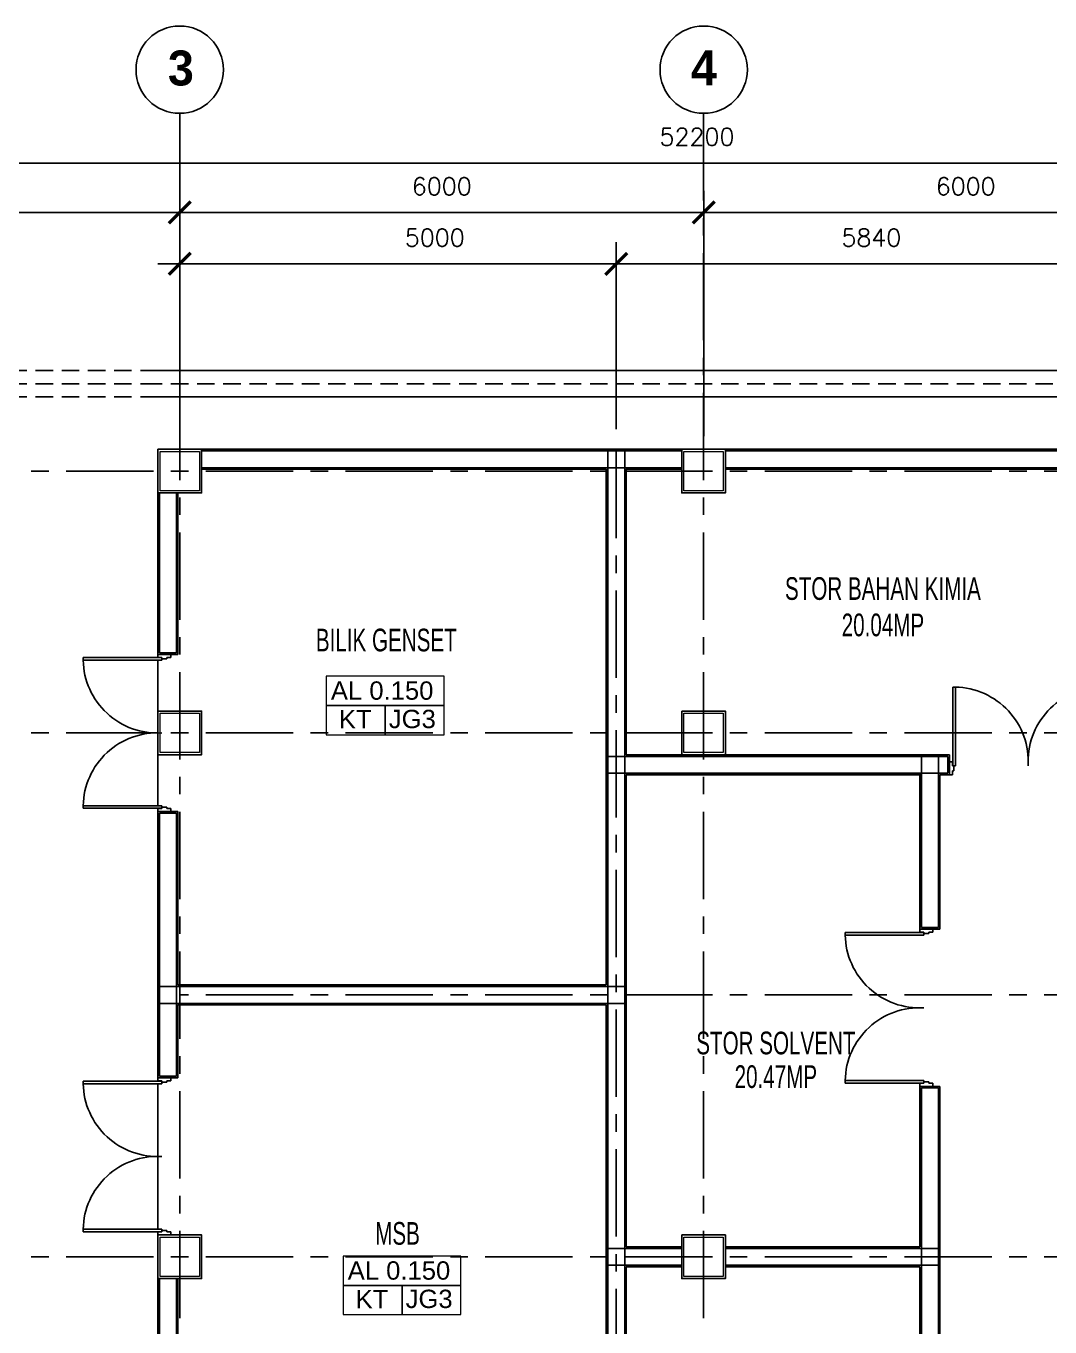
# Model space of a CAD drawing. Header units: millimetres. Extents: x 401562 to 564367, y -269451 to 12039.
# Drawn here: x 480732 to 492458, y -214482 to -199581 of the extents above; entities that cross this region are included whole.
import ezdxf

# ---------------------------------------------------------------- set-up
doc = ezdxf.new("R2010")
doc.units = ezdxf.units.MM
doc.header["$MEASUREMENT"] = 0
doc.linetypes.add('CENTER', pattern=[2, 1.25, -0.25, 0.25, -0.25])
doc.linetypes.add('HIDDEN', pattern=[0.375, 0.25, -0.125])
doc.layers.add('A-FLOR-OTLN', color=6, linetype='Continuous', lineweight=9)
doc.layers.add('TEXT', color=7, linetype='Continuous', lineweight=9)
for name, color, linetype in [('Bomba', 1, 'Continuous'), ('C-door', 1, 'Continuous'), ('G-bubble', 7, 'Continuous'), ('G2-text', 3, 'Continuous'), ('GRID', 9, 'Continuous'), ('Hatch-wall', 240, 'Continuous'), ('KODING', 7, 'Continuous'), ('LINE', 1, 'Continuous'), ('SILING', 8, 'Continuous'), ('VPORT', 2, 'Continuous'), ('WALL', 3, 'Continuous')]:
    doc.layers.add(name, color=color, linetype=linetype)
doc.layers.get('VPORT').off()
doc.styles.add('ARIAL', font='arial.ttf', dxfattribs={"width": 0.65, "height": 1.6})
doc.styles.add('ROMANS', font='romans.shx', dxfattribs={"height": 200})
doc.styles.add('S100-200H', font='romans.shx', dxfattribs={"width": 0.75, "height": 200})
doc.styles.get("Standard").update_dxf_attribs({"font": 'arial.ttf'})
doc.styles.add('TECHNICBOLD', font='teb_____.pfb', dxfattribs={"height": 300})
doc.dimstyles.new('DIM-100', dxfattribs={"dimtxt": 200, "dimasz": 300, "dimexe": 200, "dimexo": 50, "dimgap": 100, "dimtad": 1, "dimtoh": 1, "dimdec": 0, "dimzin": 0, "dimdsep": 46, "dimtxsty": 'S100-200H', "dimcen": 0.09, "dimclrt": 2, "dimadec": 0, "dimazin": 0, "dimtfac": 1, "dimtdec": 0, "dimtix": 1, "dimtofl": 0, "dimtmove": 0, "dimatfit": 3, "dimfxl": 1, "dimtolj": 1, "dimtzin": 0, "dimarcsym": 0})

# ---------------------------------------------------------------- blocks, each defined once
blk = doc.blocks.new('_ArchTick')
at = {"color": 0, "linetype": 'ByBlock', "const_width": 0.15}
blk.add_lwpolyline([(-0.5, -0.5), (0.5, 0.5)], dxfattribs=at)
blk = doc.blocks.new('*D506')
at = {"layer": 'Bomba', "color": 1, "lineweight": -2, "ltscale": 75, "transparency": 16777216}
for p, q in [((468392, -204179), (468392, -200901)), ((520592, -204273), (520592, -200901)), ((468142, -201151), (520842, -201151))]:
    blk.add_line(p, q, dxfattribs=at)
at = {"layer": 'Bomba', "color": 1, "lineweight": -2, "ltscale": 75, "transparency": 16777216, "xscale": 250, "yscale": 250, "zscale": 250, "rotation": 180}
blk.add_blockref('_ArchTick', (468392, -201151), dxfattribs=at)
at = {"layer": 'Bomba', "color": 1, "lineweight": -2, "ltscale": 75, "transparency": 16777216, "xscale": 250, "yscale": 250, "zscale": 250}
blk.add_blockref('_ArchTick', (520592, -201151), dxfattribs=at)
at = {"layer": 'Bomba', "color": 3, "ltscale": 75, "transparency": 16777216, "insert": (488416, -200851), "char_height": 200, "attachment_point": 5, "style": 'ROMANS'}
blk.add_mtext('\\A1;52200', dxfattribs=at)
blk = doc.blocks.new('P9')
at = {"layer": 'C-door', "color": 12}
for p, q in [((532183, 332523), (533083, 332523)), ((532183, 332523), (532183, 332493)), ((532183, 332493), (533083, 332493)), ((533038, 332560), (533038, 332560)), ((533038, 332560), (533188, 332560)), ((533038, 332560), (533038, 332525)), ((533038, 332525), (533085, 332525)), ((533083, 332523), (533083, 332493)), ((533085, 332525), (533085, 332510)), ((533085, 332510), (533141, 332510)), ((533141, 332525), (533188, 332525)), ((533141, 332510), (533141, 332525)), ((533188, 332525), (533188, 332560)), ((532183, 330827), (533083, 330827)), ((532183, 330797), (532183, 330827)), ((533083, 330797), (533083, 330827)), ((532183, 330797), (533083, 330797)), ((533038, 330760), (533038, 330795)), ((533038, 330795), (533085, 330795)), ((533038, 330760), (533038, 330760)), ((533038, 330760), (533188, 330760)), ((533085, 330810), (533141, 330810)), ((533085, 330795), (533085, 330810)), ((533085, 330795), (533085, 330810)), ((533141, 330810), (533141, 330795)), ((533141, 330795), (533188, 330795)), ((533188, 330795), (533188, 330760))]:
    blk.add_line(p, q, dxfattribs=at)
at = {"layer": 'Hatch-wall', "color": 1, "ltscale": 2}
for centre, start, end in [((533034, 332510), 181.13, 273.2981), ((533034, 330810), 86.7019, 178.87)]:
    blk.add_arc(centre, 851, start, end, dxfattribs=at)
blk = doc.blocks.new('*D554')
at = {"layer": 'Bomba', "color": 1, "lineweight": -2, "ltscale": 75, "transparency": 16777216}
for p, q in [((474393, -204079), (474393, -201467)), ((482493, -204429), (482493, -201467)), ((474143, -201717), (482743, -201717))]:
    blk.add_line(p, q, dxfattribs=at)
at = {"layer": 'Bomba', "color": 1, "lineweight": -2, "ltscale": 75, "transparency": 16777216, "xscale": 250, "yscale": 250, "zscale": 250, "rotation": 180}
blk.add_blockref('_ArchTick', (474393, -201717), dxfattribs=at)
at = {"layer": 'Bomba', "color": 1, "lineweight": -2, "ltscale": 75, "transparency": 16777216, "xscale": 250, "yscale": 250, "zscale": 250}
blk.add_blockref('_ArchTick', (482493, -201717), dxfattribs=at)
at = {"layer": 'Bomba', "color": 3, "ltscale": 75, "transparency": 16777216, "insert": (478443, -201417), "char_height": 200, "attachment_point": 5, "style": 'ROMANS'}
blk.add_mtext('\\A1;8100', dxfattribs=at)
blk = doc.blocks.new('*D555')
at = {"layer": 'Bomba', "color": 1, "lineweight": -2, "ltscale": 75, "transparency": 16777216}
for p, q in [((482493, -204079), (482493, -201467)), ((488493, -204279), (488493, -201467)), ((482243, -201717), (488743, -201717))]:
    blk.add_line(p, q, dxfattribs=at)
at = {"layer": 'Bomba', "color": 1, "lineweight": -2, "ltscale": 75, "transparency": 16777216, "xscale": 250, "yscale": 250, "zscale": 250, "rotation": 180}
blk.add_blockref('_ArchTick', (482493, -201717), dxfattribs=at)
at = {"layer": 'Bomba', "color": 1, "lineweight": -2, "ltscale": 75, "transparency": 16777216, "xscale": 250, "yscale": 250, "zscale": 250}
blk.add_blockref('_ArchTick', (488493, -201717), dxfattribs=at)
at = {"layer": 'Bomba', "color": 3, "ltscale": 75, "transparency": 16777216, "insert": (485493, -201417), "char_height": 200, "attachment_point": 5, "style": 'ROMANS'}
blk.add_mtext('\\A1;6000', dxfattribs=at)
blk = doc.blocks.new('*D556')
at = {"layer": 'Bomba', "color": 1, "lineweight": -2, "ltscale": 75, "transparency": 16777216}
for p, q in [((488493, -204079), (488493, -201467)), ((494493, -204279), (494493, -201467)), ((488243, -201717), (494743, -201717))]:
    blk.add_line(p, q, dxfattribs=at)
at = {"layer": 'Bomba', "color": 1, "lineweight": -2, "ltscale": 75, "transparency": 16777216, "xscale": 250, "yscale": 250, "zscale": 250, "rotation": 180}
blk.add_blockref('_ArchTick', (488493, -201717), dxfattribs=at)
at = {"layer": 'Bomba', "color": 1, "lineweight": -2, "ltscale": 75, "transparency": 16777216, "xscale": 250, "yscale": 250, "zscale": 250}
blk.add_blockref('_ArchTick', (494493, -201717), dxfattribs=at)
at = {"layer": 'Bomba', "color": 3, "ltscale": 75, "transparency": 16777216, "insert": (491493, -201417), "char_height": 200, "attachment_point": 5, "style": 'ROMANS'}
blk.add_mtext('\\A1;6000', dxfattribs=at)
blk = doc.blocks.new('*D1224')
at = {"layer": 'Bomba', "color": 1, "lineweight": -2, "ltscale": 75, "transparency": 16777216}
for p, q in [((487492, -204197), (487492, -202055)), ((493333, -204197), (493333, -202055)), ((487242, -202305), (493583, -202305))]:
    blk.add_line(p, q, dxfattribs=at)
at = {"layer": 'Bomba', "color": 1, "lineweight": -2, "ltscale": 75, "transparency": 16777216, "xscale": 250, "yscale": 250, "zscale": 250, "rotation": 180}
blk.add_blockref('_ArchTick', (487492, -202305), dxfattribs=at)
at = {"layer": 'Bomba', "color": 1, "lineweight": -2, "ltscale": 75, "transparency": 16777216, "xscale": 250, "yscale": 250, "zscale": 250}
blk.add_blockref('_ArchTick', (493333, -202305), dxfattribs=at)
at = {"layer": 'Bomba', "color": 3, "ltscale": 75, "transparency": 16777216, "insert": (490413, -202005), "char_height": 200, "attachment_point": 5, "style": 'ROMANS'}
blk.add_mtext('\\A1;5840', dxfattribs=at)
blk = doc.blocks.new('*D1225')
at = {"layer": 'Bomba', "color": 1, "lineweight": -2, "ltscale": 75, "transparency": 16777216}
for p, q in [((482493, -204197), (482493, -202055)), ((487492, -204197), (487492, -202055)), ((482243, -202305), (487742, -202305))]:
    blk.add_line(p, q, dxfattribs=at)
at = {"layer": 'Bomba', "color": 1, "lineweight": -2, "ltscale": 75, "transparency": 16777216, "xscale": 250, "yscale": 250, "zscale": 250, "rotation": 180}
blk.add_blockref('_ArchTick', (482493, -202305), dxfattribs=at)
at = {"layer": 'Bomba', "color": 1, "lineweight": -2, "ltscale": 75, "transparency": 16777216, "xscale": 250, "yscale": 250, "zscale": 250}
blk.add_blockref('_ArchTick', (487492, -202305), dxfattribs=at)
at = {"layer": 'Bomba', "color": 3, "ltscale": 75, "transparency": 16777216, "insert": (485413, -202005), "char_height": 200, "attachment_point": 5, "style": 'ROMANS'}
blk.add_mtext('\\A1;5000', dxfattribs=at)

msp = doc.modelspace()

# ---------------------------------------------------------------- linework, layer by layer
at = {"layer": 'A-FLOR-OTLN', "color": 6, "linetype": 'Continuous', "ltscale": 12}
for points in [[(482267, -204453.6), (482718.1, -204453.6), (482718.1, -204903.6), (482267, -204903.6)], [(488266.3, -204453.6), (488717.4, -204453.6), (488717.4, -204903.6), (488266.3, -204903.6)], [(482267, -207453.6), (482718.1, -207453.6), (482718.1, -207903.6), (482267, -207903.6)], [(488266.3, -207453.6), (488717.4, -207453.6), (488717.4, -207903.6), (488266.3, -207903.6)], [(482267, -213453.6), (482718, -213453.6), (482718, -213903.6), (482267, -213903.6)], [(488266.2, -213453.6), (488717.3, -213453.6), (488717.3, -213903.6), (488266.2, -213903.6)]]:
    msp.add_lwpolyline(points, close=True, dxfattribs=at)
at = {"layer": 'G-bubble'}
for centre in [(482492, -200081.1), (488492.7, -200081)]:
    msp.add_circle(centre, 500, dxfattribs=at)
at = {"layer": 'GRID', "linetype": 'CENTER', "ltscale": 800}
for p, q in [((482492.7, -200581.1), (482492.4, -228678.6)), ((488492, -200581.1), (488491.7, -228678.6)), ((487491.9, -204446.6), (487491.8, -216793.9)), ((520591.9, -204678.6), (451506.1, -204678.6)), ((520591.9, -207678.6), (451506.1, -207678.6)), ((520591.9, -210678.6), (482492.6, -210678.6)), ((520591.8, -213678.6), (451506.1, -213678.6))]:
    msp.add_line(p, q, dxfattribs=at)
at = {"layer": 'GRID', "color": 9, "linetype": 'HIDDEN', "ltscale": 800}
for p, q in [((482242, -203528.6), (474643.1, -203528.6)), ((482242, -203678.6), (474643.1, -203678.6)), ((482242, -203828.6), (474643.1, -203828.6))]:
    msp.add_line(p, q, dxfattribs=at)
at = {"layer": 'GRID', "color": 1, "linetype": 'HIDDEN', "ltscale": 800}
msp.add_line((521591.4, -203678.6), (482242, -203678.6), dxfattribs=at)
at = {"layer": 'KODING', "color": 1, "linetype": 'Continuous'}
for p, q in [((484170.3, -207363.8), (485520.7, -207363.8)), ((484845.5, -207699.1), (484845.5, -207363.8)), ((484362.8, -214006.1), (485713.3, -214006.1)), ((485038, -214341.4), (485038, -214006.1))]:
    msp.add_line(p, q, dxfattribs=at)
at = {"layer": 'KODING', "color": 7, "linetype": 'Continuous', "lineweight": 20}
for points in [[(485520.7, -207699.1), (485520.7, -207028.4), (484170.3, -207028.4), (484170.3, -207699.1)], [(485713.3, -214341.4), (485713.3, -213670.8), (484362.8, -213670.8), (484362.8, -214341.4)]]:
    msp.add_lwpolyline(points, close=True, dxfattribs=at)
at = {"layer": 'LINE', "linetype": 'Continuous', "ltscale": 800}
for p, q in [((521741.4, -203528.6), (482242, -203528.6)), ((521441.4, -203828.6), (482242, -203828.6))]:
    msp.add_line(p, q, dxfattribs=at)
at = {"layer": 'LINE', "color": 9, "linetype": 'Continuous', "ltscale": 2000}
for p, q in [((487376.9, -204658.6), (487376.9, -210563.6)), ((487606.9, -204658.6), (487606.9, -207928.6)), ((482242, -204928.6), (482242, -206778.5)), ((482472, -204928.6), (482472, -206778.5)), ((482242, -206778.5), (482472, -206778.5)), ((487606.9, -208158.6), (487606.9, -213563.6)), ((482242, -208578.5), (482242, -211628.6)), ((482242, -208578.5), (482472, -208578.5)), ((482472, -208578.5), (482472, -210563.6)), ((482472, -210793.6), (482472, -211628.6)), ((487376.9, -210793.6), (487376.9, -216678.9)), ((482242.1, -211628.6), (482472.1, -211628.6)), ((482242, -213428.6), (482242, -213428.6)), ((482472, -213428.6), (482472, -213428.6)), ((487606.9, -213793.6), (487606.9, -216678.9)), ((482242, -213928.6), (482242, -216908.9)), ((482472, -213928.6), (482472, -216678.9))]:
    msp.add_line(p, q, dxfattribs=at)
at = {"layer": 'LINE', "color": 1}
for p, q in [((482242.1, -206845.5), (482242.1, -208511.5)), ((482242, -211695.6), (482242, -213361.6))]:
    msp.add_line(p, q, dxfattribs=at)
at = {"layer": 'LINE', "color": 9, "linetype": 'Continuous', "ltscale": 2000}
for points in [[(482492.6, -204928.6), (482242, -204928.6), (482242, -204428.6), (482743.1, -204428.6), (482743.1, -204928.6), (482492.6, -204928.6)], [(482492.6, -207928.6), (482242, -207928.6), (482242, -207428.6), (482743.1, -207428.6), (482743.1, -207928.6), (482492.6, -207928.6)]]:
    msp.add_lwpolyline(points, dxfattribs=at)
for points in [[(488241.3, -204428.6), (488742.4, -204428.6), (488742.4, -204928.6), (488241.3, -204928.6)], [(488241.3, -207428.6), (488742.4, -207428.6), (488742.4, -207928.6), (488241.3, -207928.6)], [(482242, -213428.6), (482743, -213428.6), (482743, -213928.6), (482242, -213928.6)], [(488241.2, -213428.6), (488742.3, -213428.6), (488742.3, -213928.6), (488241.2, -213928.6)]]:
    msp.add_lwpolyline(points, close=True, dxfattribs=at)
at = {"layer": 'SILING', "color": 9}
for p, q in [((482743.1, -204428.6), (494241.2, -204428.6)), ((482743.1, -204658.6), (487376.9, -204658.6)), ((487606.9, -204658.6), (488241.3, -204658.6)), ((488742.4, -204658.6), (493218.1, -204658.6)), ((487606.9, -207928.6), (488241.3, -207928.6)), ((488742.4, -207928.6), (491308.3, -207928.6)), ((491308.3, -208158.6), (491308.3, -207928.6)), ((487606.9, -208158.6), (490968.3, -208158.6)), ((490968.3, -209926.5), (490968.3, -208140.6)), ((491198.4, -208158.6), (491308.3, -208158.6)), ((491198.4, -209926.5), (491198.4, -208158.6)), ((490968.3, -209926.5), (491198.4, -209926.5)), ((487376.9, -210563.6), (482472, -210563.6)), ((487376.9, -210793.6), (482472, -210793.6)), ((490968.3, -213563.6), (490968.3, -211726.5)), ((490968.3, -211726.5), (491198.4, -211726.5)), ((491198.3, -216908.9), (491198.4, -211726.5)), ((488241.2, -213563.6), (487606.9, -213563.6)), ((490968.3, -213563.6), (488742.3, -213563.6)), ((488241.2, -213793.6), (487606.9, -213793.6)), ((490968.3, -213793.6), (488742.3, -213793.6)), ((490968.3, -216678.9), (490968.3, -213793.6))]:
    msp.add_line(p, q, dxfattribs=at)
at = {"layer": 'WALL'}
for p, q in [((488241.3, -204446.6), (482743.1, -204446.6)), ((487394.9, -216890.9), (487394.9, -204446.6)), ((487588.9, -216890.9), (487588.9, -204446.6)), ((494241.3, -204446.6), (488742.4, -204446.6)), ((482743.1, -204640.6), (488241.3, -204640.6)), ((488742.4, -204640.6), (493430.1, -204640.6)), ((482260, -204928.6), (482260, -206760.5)), ((482454, -204928.6), (482454, -206760.5)), ((482260, -206760.5), (482454, -206760.5)), ((491290.3, -207946.6), (487394.9, -207946.6)), ((490986.2, -209908.5), (490986.2, -207946.6)), ((491180.3, -209908.5), (491180.4, -207946.6)), ((491290.3, -208140.6), (491290.3, -207946.6)), ((491290.3, -208140.6), (487394.9, -208140.6)), ((482260, -208596.5), (482260, -211610.6)), ((482260, -208596.5), (482454, -208596.5)), ((482454, -208596.5), (482454, -211610.6)), ((490986.2, -209908.5), (491180.3, -209908.5)), ((487588.9, -210581.7), (482260, -210581.7)), ((487588.9, -210775.6), (482260, -210775.7)), ((482260, -211610.6), (482454, -211610.6)), ((490986.2, -216890.9), (490986.2, -211744.5)), ((490986.2, -211744.5), (491180.3, -211744.5)), ((491180.2, -216890.9), (491180.3, -211744.5)), ((482260, -213428.6), (482260, -213428.6)), ((482454, -213428.6), (482454, -213428.6)), ((488241.2, -213581.7), (487394.9, -213581.7)), ((491180.3, -213581.7), (488742.3, -213581.7)), ((488241.2, -213775.6), (487394.9, -213775.7)), ((491180.3, -213775.6), (488742.3, -213775.6)), ((482260, -213928.6), (482260, -216908.9)), ((482454, -213928.6), (482454, -216891))]:
    msp.add_line(p, q, dxfattribs=at)

# ---------------------------------------------------------------- block references
at = {"layer": 'VPORT', "color": 3, "rotation": 359.9991423854626}
for p in [(-50801.2, -539330.7), (-50801.2, -544180.9)]:
    msp.add_blockref('P9', p, dxfattribs=at)
at = {"layer": 'VPORT', "color": 3, "xscale": -1}
for p, rotation in [((823860.5, 325034.6), 90.00085761453738), ((-42074.9, 120825.7), 180.0008576145374)]:
    msp.add_blockref('P9', p, dxfattribs=dict(at, rotation=rotation))

# ---------------------------------------------------------------- texts
at = {"layer": 'G2-text', "linetype": 'Continuous', "char_height": 260, "width": 2733.955, "attachment_point": 5, "style": 'ARIAL'}
for s, insert in [('STOR BAHAN KIMIA', (490545.2, -206026, 21652.7)), ('20.04MP', (490545.7, -206442.6)), ('BILIK GENSET', (484858.3, -206615.9, 163082.3)), ('STOR SOLVENT', (489319.5, -211231.6)), ('20.47MP', (489319.5, -211616.7)), ('MSB', (484986.8, -213412.3, 326155))]:
    msp.add_mtext(s, dxfattribs=dict(at, insert=insert))
at = {"layer": 'KODING', "color": 0, "linetype": 'Continuous', "char_height": 210, "width": 1404.659, "attachment_point": 8, "line_spacing_factor": 0.798462}
for s, insert in [('AL 0.150', (484810.7, -207300.9, -327430.9)), ('{\\fArial|b0|i0|c0|p34;KT}', (484502.3, -207626.2, -327430.9)), ('{\\fArial|b0|i0|c0|p34;JG3}', (485156.3, -207626.2, -327430.9)), ('AL 0.150', (485003.3, -213943.3, -327430.9)), ('{\\fArial|b0|i0|c0|p34;KT}', (484694.8, -214268.5, -327430.9)), ('{\\fArial|b0|i0|c0|p34;JG3}', (485348.8, -214268.5, -327430.9))]:
    msp.add_mtext(s, dxfattribs=dict(at, insert=insert))
at = {"layer": 'TEXT', "color": 4, "char_height": 400, "width": 889, "attachment_point": 2, "line_spacing_factor": 0.7995, "style": 'TECHNICBOLD'}
for s, insert in [('3', (482505.7, -199861.4, 285391.7)), ('4', (488494.6, -199861.3, 346551.2))]:
    msp.add_mtext(s, dxfattribs=dict(at, insert=insert))

# ---------------------------------------------------------------- dimensions: what is measured, and where the dimension line sits
at = {"layer": 'Bomba', "color": 1, "ltscale": 75}
for base, p1, p2, picture, middle in [((520591.9, -201151.3, 40763.3), (468391.8, -204428.6, 326164.7), (520591.9, -204523.3, 171735.2), '*D506', (488416, -201151.3, 40763.3)), ((482492.6, -201717.3, 326164.7), (474392.6, -204328.6, 387324.2), (482492.6, -204678.6), '*D554', (478442.6, -201717.3, 326164.7)), ((488492.6, -201717.3, 326164.7), (482492.6, -204328.6, 387324.2), (488492.6, -204528.7, 387324.2), '*D555', (485492.7, -201717.3, 326164.7)), ((494492.6, -201717.3, 326164.7), (488492.6, -204328.6, 387324.2), (494492.6, -204528.7, 387324.2), '*D556', (491492.7, -201717.3, 326164.7))]:
    dim = msp.add_linear_dim(base=base, p1=p1, p2=p2, dimstyle='DIM-100', override={"dimtxt": 50, "dimasz": 250, "dimexe": 250, "dimexo": 250, "dimgap": 200, "dimtoh": 0, "dimtxsty": 'ROMANS', "dimblk": 'ArchTick', "dimdle": 250, "dimclrd": 1, "dimclre": 1, "dimclrt": 3, "dimfxl": 150}, dxfattribs=at)
    dim.commit()
    dim.dimension.update_dxf_attribs({"geometry": picture, "text_midpoint": middle, "dimtype": 160})
for base, p1, p2, text, picture, middle in [((487491.9, -202305.3), (482492.7, -204446.6, -611566), (487491.9, -204446.7), '5000', '*D1225', (485413.3, -202305.3)), ((493333.1, -202305.4, 611566), (487491.9, -204446.7), (493333.1, -204446.6), '5840', '*D1224', (490412.5, -202305.4, 611566))]:
    dim = msp.add_linear_dim(base=base, p1=p1, p2=p2, text=text, dimstyle='DIM-100', override={"dimtxt": 50, "dimasz": 250, "dimexe": 250, "dimexo": 250, "dimgap": 200, "dimtoh": 0, "dimtxsty": 'ROMANS', "dimblk": 'ArchTick', "dimdle": 250, "dimclrd": 1, "dimclre": 1, "dimclrt": 3, "dimfxl": 150}, dxfattribs=at)
    dim.commit()
    dim.dimension.update_dxf_attribs({"geometry": picture, "text_midpoint": middle, "dimtype": 160})

doc.saveas('drawing.dxf')
